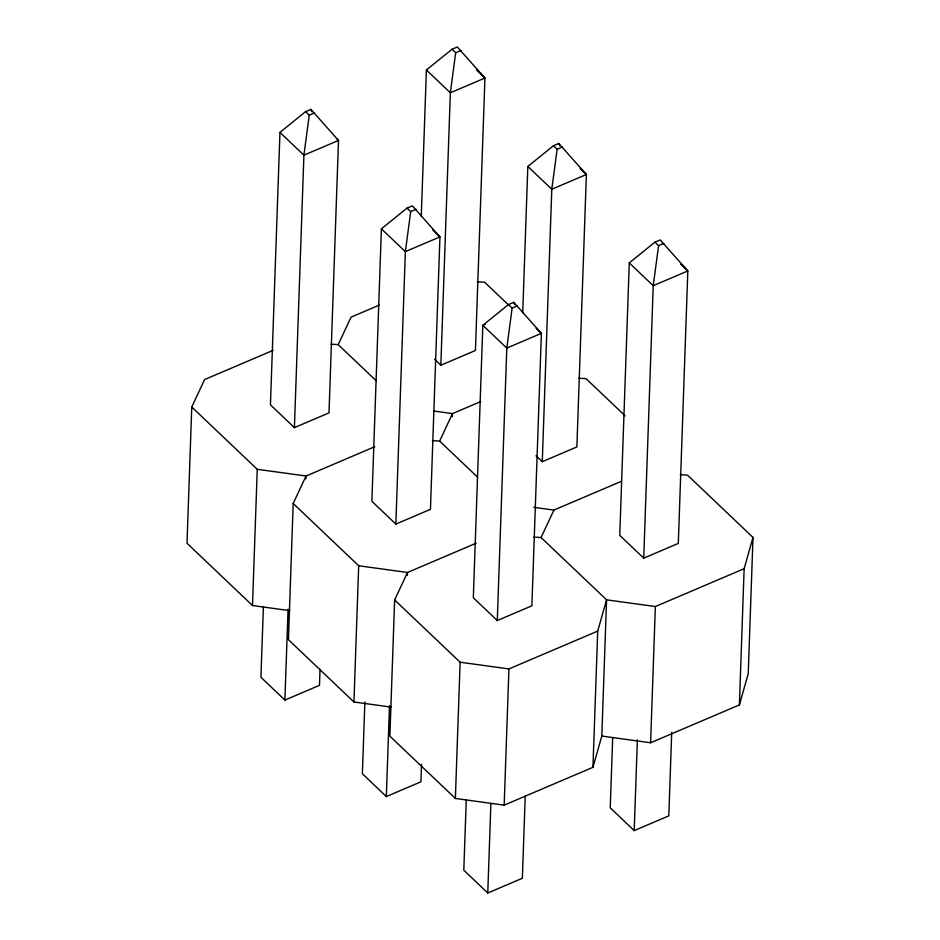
<?xml version="1.0" encoding="UTF-8"?>
<svg xmlns="http://www.w3.org/2000/svg" width="940" height="940" viewBox="0 0 940 940"><rect width="100%" height="100%" fill="white"/><g stroke="black" fill="none" stroke-linecap="round" stroke-linejoin="round"><path stroke-width="1.41" d="M273.211 350.315L204.603 379.548L191.76 407.02L187.001 543.25L252.496 605.525L289.814 610.659M252.496 605.525L257.255 469.307L191.76 407.02M263.388 606.982L260.932 677.293L284.891 700.077L319.482 685.342L320.046 669.221M279.955 132.387L270.438 404.835L294.408 427.63L329 412.883L338.506 140.436L310.893 109.392L305.582 111.66L279.955 132.387L303.914 155.171L294.408 427.63M284.891 700.077L288.063 609.261M374.649 446.77L306.052 476.004L293.198 503.476L288.439 639.705L353.934 701.992L391.252 707.115M305.947 478.942L306.052 476.004L257.255 469.307M353.934 701.992L358.692 565.763L293.198 503.476M364.873 701.98L362.37 773.749L386.328 796.544L420.92 781.798L421.531 764.22M381.393 228.843L371.876 501.302L395.846 524.085L430.438 509.351L439.944 236.892L412.331 205.86L407.032 208.116L381.393 228.843L405.363 251.626L395.846 524.085M386.328 796.544L389.501 705.717M476.087 543.238L407.49 572.472L394.636 599.943L389.877 736.173L455.371 798.448L504.169 805.157L592.952 767.322L601.811 736.055L606.57 599.826L541.076 537.551L533.85 537.081M407.384 575.398L407.49 572.472L358.692 565.763M421.273 216.47L426.396 69.983L452.022 49.256L457.322 47L484.946 78.032L475.429 350.491L440.837 365.225L434.586 359.28M440.837 365.225L450.354 92.778L455.7 52.758L452.022 49.256M452.375 416.538L452.481 413.612L480.728 401.58M455.371 798.448L460.13 662.218L394.636 599.943M466.264 799.905L463.808 870.217L487.766 893L522.358 878.266L525.225 796.227M487.766 893L490.892 803.641M497.284 620.541L506.801 348.094L512.135 308.073L508.47 304.572L482.831 325.311L473.325 597.758L497.284 620.541L531.876 605.807L541.393 333.348L513.769 302.316L508.47 304.572M504.169 805.157L508.928 668.928L597.711 631.104L606.57 599.826L655.356 606.535L744.139 568.7L752.999 537.433L687.504 475.147L680.278 474.677M522.711 312.926L527.834 166.451L553.46 145.724L558.76 143.456L586.384 174.499L576.866 446.947L542.274 461.693L536.023 455.747M542.274 461.693L551.792 189.234L557.138 149.213L553.46 145.724M592.952 767.322L597.711 631.104M612.692 737.512L610.236 807.812L634.206 830.607L668.798 815.861L671.712 732.366M629.271 262.906L619.754 535.365L643.724 558.149L678.304 543.414L687.822 270.955L660.209 239.923L654.898 242.179L629.271 262.906L653.23 285.701L643.724 558.149M634.206 830.607L637.379 739.792M601.811 736.055L650.598 742.764L655.356 606.535M650.598 742.764L739.392 704.93L744.139 568.7M752.999 537.433L748.24 673.663L739.392 704.93M305.582 111.66L309.26 115.15L303.914 155.171L338.506 140.436L336.426 138.45M407.032 208.116L410.698 211.606L405.363 251.626L439.944 236.892L432.659 229.959M654.898 242.179L658.576 245.681L653.23 285.701L687.822 270.955L680.525 264.022M330.962 344.157L338.188 344.628L351.043 317.156L379.29 305.112M432.4 440.613L439.626 441.083L452.481 413.612L433.822 411.05M541.076 537.551L553.918 510.068L621.175 481.409M309.26 115.15L314.559 112.894M455.7 52.758L461 50.49M410.698 211.606L416.009 209.35M557.138 149.213L562.437 146.957M512.135 308.073L517.447 305.817M658.576 245.681L663.875 243.413M485.498 324.171L482.831 325.311L506.801 348.094L541.393 333.348L536.176 328.401M477.403 281.753L484.629 282.223L508.928 305.336M578.84 378.221L586.067 378.691L625.147 415.856M533.826 507.306L553.918 510.068M460.13 662.218L508.928 668.928M476.615 70.112L484.946 78.032L450.354 92.778L426.396 69.983M580.133 168.554L586.384 174.499L551.792 189.234L527.834 166.451M338.188 344.628L376.223 380.782M439.626 441.083L477.661 477.25M558.76 143.456L559.805 145.817M513.769 302.316L514.814 304.678M310.893 109.392L311.939 111.754"/></g></svg>
